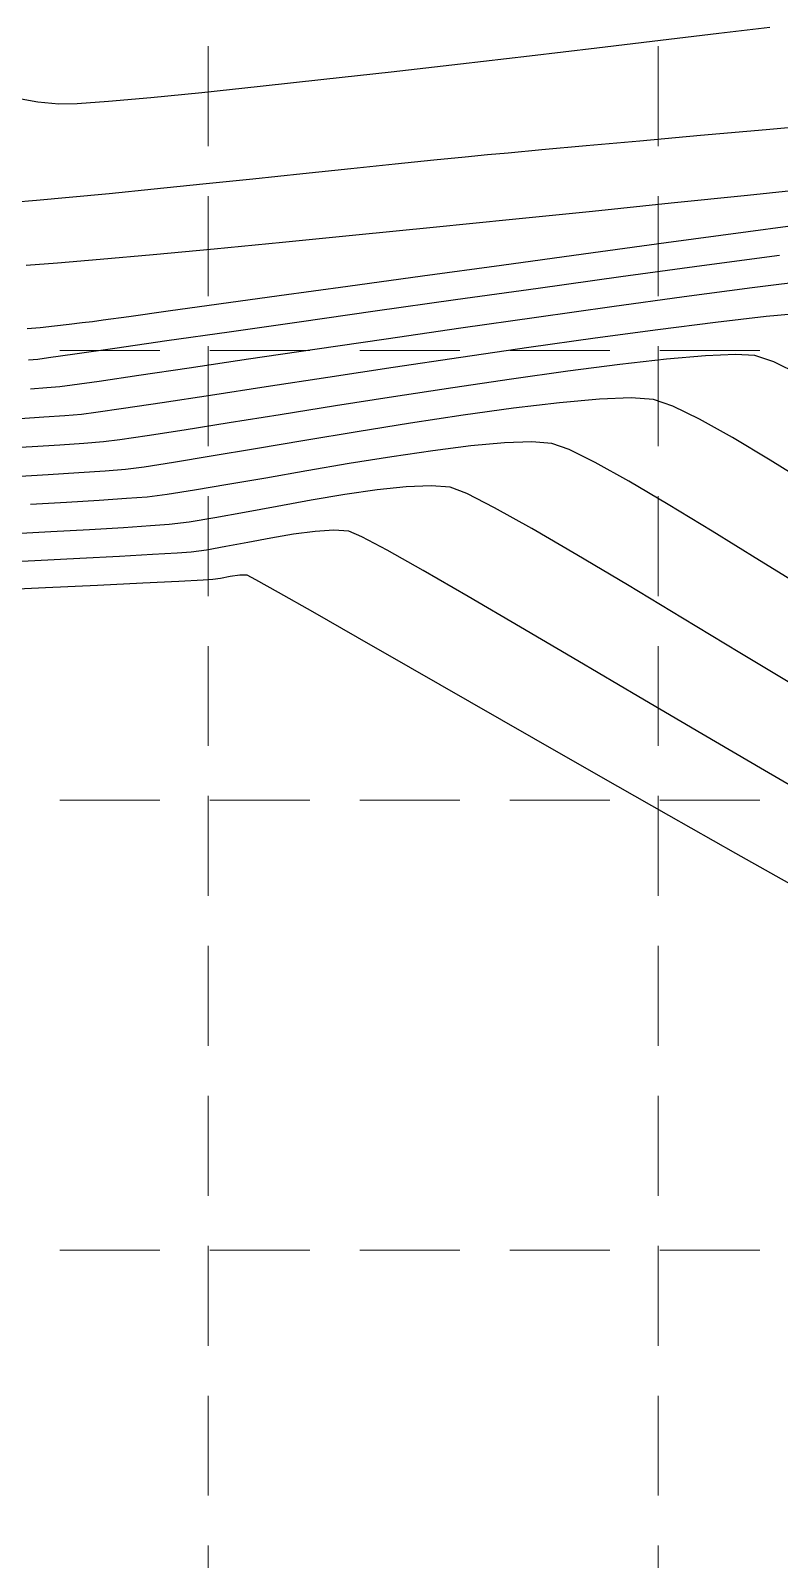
# Model space of a CAD drawing. Header units: inches. Extents: x 2547543 to 2548696, y 7125653 to 7126375.
# Drawn here: x 2547698.4 to 2547728.4, y 7125840 to 7125901.2 of the extents above; entities that cross this region are included whole.
import ezdxf

# ---------------------------------------------------------------- set-up
doc = ezdxf.new("R2010")
doc.units = ezdxf.units.IN
doc.header["$MEASUREMENT"] = 0
doc.linetypes.add('HIDDEN', pattern=[0.375, 0.25, -0.125])
for name, color, linetype in [('GRID', 254, 'HIDDEN'), ('V-TOPO-MAJR-E', 6, 'Continuous'), ('V-TOPO-MINR-E', 14, 'Continuous')]:
    doc.layers.add(name, color=color, linetype=linetype)

msp = doc.modelspace()

# ---------------------------------------------------------------- linework, layer by layer
at = {"layer": 'GRID', "color": 252, "linetype": 'HIDDEN', "lineweight": 0, "ltscale": 16}
for p, q in [((2547705.523132141, 7126356.547205457), (2547705.523132141, 7125726.296813901)), ((2547723.523132141, 7126356.547205457), (2547723.523132141, 7125726.296813901)), ((2547561.583313602, 7125888.376313471), (2548677.583313586, 7125888.376313471)), ((2547561.583313602, 7125870.376313471), (2548677.583313586, 7125870.376313471)), ((2547561.583313602, 7125852.376313472), (2548677.583313586, 7125852.376313472))]:
    msp.add_line(p, q, dxfattribs=at)
at = {"layer": 'V-TOPO-MAJR-E', "color": 35}
for points, elevation in [([(2547730.29152049, 7125893.549870287), (2547727.117945423, 7125893.123431863)], 565), ([(2547727.117945423, 7125893.123431863), (2547723.840040984, 7125892.679710622)], 565), ([(2547705.942896899, 7125890.223399384), (2547703.915286538, 7125889.943176108)], 565), ([(2547701.315470276, 7125889.584879041), (2547700.88473578, 7125889.527125083)], 565), ([(2547698.796847967, 7125889.28612703), (2547698.274774565, 7125889.243526474)], 565), ([(2547699.375088034, 7125889.346499089), (2547698.796847967, 7125889.28612703)], 565), ([(2547700.88473578, 7125889.527125083), (2547700.475239185, 7125889.477710037)], 565), ([(2547722.447436559, 7125886.477934771), (2547721.172021972, 7125886.42860936)], 570), ([(2547723.330258758, 7125886.414136006), (2547722.447436559, 7125886.477934771)], 570), ([(2547721.172021972, 7125886.42860936), (2547719.57734748, 7125886.284316069)], 570), ([(2547713.611089407, 7125885.463191867), (2547711.472700131, 7125885.120590008)], 570), ([(2547715.723548714, 7125885.783451026), (2547713.611089407, 7125885.463191867)], 570), ([(2547711.472700131, 7125885.120590008), (2547709.381713368, 7125884.773801745)], 570), ([(2547705.635277318, 7125884.140291194), (2547704.126492998, 7125883.889881496)], 570), ([(2547701.389625214, 7125883.547410537), (2547700.342391357, 7125883.474446164)], 570)]:
    msp.add_lwpolyline(points, dxfattribs=dict(at, elevation=elevation))
at = {"layer": 'V-TOPO-MAJR-E', "color": 35, "extrusion": (0.1349005866765126, -0.990859138179758, 0), "elevation": -6717066.438668247}
msp.add_lwpolyline([(3485722.551549862, 565), (3485719.209502562, 565)], dxfattribs=at)
at = {"layer": 'V-TOPO-MAJR-E', "color": 35, "extrusion": (0.1355005710622439, -0.9907772682302545, 0), "elevation": -6714954.449694971}
msp.add_lwpolyline([(3489786.051823264, 565.0000000000005), (3489782.746987577, 565.0000000000005)], dxfattribs=at)
at = {"layer": 'V-TOPO-MAJR-E', "color": 35, "extrusion": (0.1359786434540023, -0.9907117686413185, 0), "elevation": -6713269.713431275}
msp.add_lwpolyline([(3493022.564681885, 565), (3493019.368516825, 565)], dxfattribs=at)
at = {"layer": 'V-TOPO-MAJR-E', "color": 35, "extrusion": (0.1366410379810834, -0.9906206270512705, 0), "elevation": -6710932.65736411}
msp.add_lwpolyline([(3497504.301197666, 565.0000000000009), (3497501.536753155, 565.0000000000009)], dxfattribs=at)
at = {"layer": 'V-TOPO-MAJR-E', "color": 35, "extrusion": (0.1363556335032352, -0.9906599523610166, 0), "elevation": -6711940.013388511}
msp.add_lwpolyline([(3495573.745579054, 565.0000000000009), (3495570.729544248, 565.0000000000009)], dxfattribs=at)
at = {"layer": 'V-TOPO-MAJR-E', "color": 35, "extrusion": (0.136831620298415, -0.9905943204392554, 0), "elevation": -6710259.651162568}
msp.add_lwpolyline([(3498792.583913257, 565.0000000000005), (3498790.142519378, 565.0000000000005)], dxfattribs=at)
at = {"layer": 'V-TOPO-MAJR-E', "color": 35, "extrusion": (0.1361506381258837, -0.9906881465617294, 0), "elevation": -6712663.185591917}
msp.add_lwpolyline([(3494172.951890875, 565), (3494171.908411998, 565)], dxfattribs=at)
at = {"layer": 'V-TOPO-MAJR-E', "color": 35, "extrusion": (0.1367735170552566, -0.9906023445522101, 0), "elevation": -6710464.859822082}
msp.add_lwpolyline([(3498394.50138457, 565), (3498392.920473604, 565)], dxfattribs=at)
at = {"layer": 'V-TOPO-MAJR-E', "color": 35, "extrusion": (0.1158383902000301, -0.9932680742658879, 0), "elevation": -6782796.99430514}
msp.add_lwpolyline([(3356000.584862361, 565.0000000000005), (3356000.002744097, 565.0000000000005)], dxfattribs=at)
at = {"layer": 'V-TOPO-MAJR-E', "color": 35, "extrusion": (0.1212917219329701, -0.9926169040423074, 0), "elevation": -6764263.374300988}
msp.add_lwpolyline([(3393201.963214519, 565.0000000000009), (3393201.437380572, 565.0000000000009)], dxfattribs=at)
at = {"layer": 'V-TOPO-MAJR-E', "color": 35, "extrusion": (0.1376405283462756, -0.9904822486832151, 0), "elevation": -6707394.436386972}
msp.add_lwpolyline([(3504279.915577611, 570.0000000000009), (3504277.883035528, 570.0000000000009)], dxfattribs=at)
at = {"layer": 'V-TOPO-MAJR-E', "color": 35, "extrusion": (0.1192689329379635, -0.9928619851902073, 0), "elevation": -6771157.807070333}
msp.add_lwpolyline([(3379430.770640822, 570.0000000000005), (3379428.916806209, 570.0000000000005)], dxfattribs=at)
at = {"layer": 'V-TOPO-MAJR-E', "color": 35, "extrusion": (-0.3195583013446221, -0.947566616149883, 0), "elevation": -7566398.216224831}
msp.add_lwpolyline([(137002.2388658389, 570), (137001.4168633795, 570)], dxfattribs=at)
at = {"layer": 'V-TOPO-MAJR-E', "color": 35, "extrusion": (-0.4379192115641225, -0.8990143292200949, 0), "elevation": -7521971.091718667}
msp.add_lwpolyline([(-830120.7704723733, 570), (-830121.9641072135, 570)], dxfattribs=at)
at = {"layer": 'V-TOPO-MAJR-E', "color": 35, "extrusion": (-0.4885188675468107, -0.8725533313504577, 0), "elevation": -7462327.065037803}
msp.add_lwpolyline([(-1258101.973985073, 570.0000000000005), (-1258103.482478823, 570.0000000000005)], dxfattribs=at)
at = {"layer": 'V-TOPO-MAJR-E', "color": 35, "extrusion": (0.1665620733037685, -0.9860309709825297, 0), "elevation": -6601991.325827722}
msp.add_lwpolyline([(3699022.497480307, 570.0000000000009), (3699020.499316128, 570.0000000000009)], dxfattribs=at)
at = {"layer": 'V-TOPO-MAJR-E', "color": 35, "extrusion": (-0.5146249004959388, -0.857415425444134, 0), "elevation": -7420967.121961338}
msp.add_lwpolyline([(-1482696.044599616, 570), (-1482697.803771785, 570)], dxfattribs=at)
at = {"layer": 'V-TOPO-MAJR-E', "color": 35, "extrusion": (0.1669161266317533, -0.9859710982935822, 0), "elevation": -6600662.655677351}
msp.add_lwpolyline([(3701390.904323919, 570.0000000000009), (3701389.102867174, 570.0000000000009)], dxfattribs=at)
at = {"layer": 'V-TOPO-MAJR-E', "color": 35, "extrusion": (0.06266118176873312, -0.9980348572566722, 0), "elevation": -6952238.181999712}
msp.add_lwpolyline([(2989210.027206416, 570.0000000000009), (2989208.803251812, 570.0000000000009)], dxfattribs=at)
at = {"layer": 'V-TOPO-MAJR-E', "color": 35, "extrusion": (0.07966970962686852, -0.9968213166701295, 0), "elevation": -6900257.990240379}
msp.add_lwpolyline([(3107320.944172918, 570.0000000000009), (3107320.126745601, 570.0000000000009)], dxfattribs=at)
at = {"layer": 'V-TOPO-MAJR-E', "color": 35, "extrusion": (0.1254953079988596, -0.9920942131018967, 0), "elevation": -6749823.222396001}
msp.add_lwpolyline([(3421826.332460318, 570.0000000000009), (3421825.572465018, 570.0000000000009)], dxfattribs=at)
at = {"layer": 'V-TOPO-MAJR-E', "color": 35, "extrusion": (0.1539332758136741, -0.988081244937516, 0), "elevation": -6648775.783199219}
msp.add_lwpolyline([(3614249.315274994, 570.0000000000009), (3614248.133133467, 570.0000000000009)], dxfattribs=at)
at = {"layer": 'V-TOPO-MAJR-E', "color": 35, "extrusion": (0.5288892268420089, 0.8486908658224513, 0), "elevation": 7395138.545994476}
msp.add_lwpolyline([(1606567.840724687, 570), (1606569.784182795, 570)], dxfattribs=at)
at = {"layer": 'V-TOPO-MAJR-E', "color": 35, "extrusion": (0.05695315068785011, -0.9983768520086627, 0), "elevation": -6969217.542491542}
msp.add_lwpolyline([(2949405.339067676, 570), (2949403.999117258, 570)], dxfattribs=at)
at = {"layer": 'V-TOPO-MINR-E', "color": 35, "extrusion": (0.1196754373039229, -0.9928130688634769, 0), "elevation": -6769787.49152344}
msp.add_lwpolyline([(3382210.945227196, 563), (3382212.998723636, 563)], dxfattribs=at)
at = {"layer": 'V-TOPO-MINR-E', "color": 35, "extrusion": (0.1181502545504155, -0.992995728767084, 0), "elevation": -6774974.853567791}
msp.add_lwpolyline([(3371803.099715082, 563.0000000000009), (3371805.665180733, 563.0000000000009)], dxfattribs=at)
at = {"layer": 'V-TOPO-MINR-E', "color": 35, "extrusion": (0.1190123982001572, -0.9928927681651466, 0), "elevation": -6772044.662792651}
msp.add_lwpolyline([(3377686.900137781, 563.0000000000009), (3377689.246147954, 563.0000000000009)], dxfattribs=at)
at = {"layer": 'V-TOPO-MINR-E', "color": 35, "extrusion": (0.1157138561216586, -0.9932825899518506, 0), "elevation": -6783226.257746192}
msp.add_lwpolyline([(3355166.912179147, 563), (3355169.697389178, 563)], dxfattribs=at)
at = {"layer": 'V-TOPO-MINR-E', "color": 35, "extrusion": (0.1170675845319954, -0.9931239502961573, 0), "elevation": -6778646.88864496}
msp.add_lwpolyline([(3364412.06173085, 563.0000000000009), (3364414.773595569, 563.0000000000009)], dxfattribs=at)
at = {"layer": 'V-TOPO-MINR-E', "color": 35, "extrusion": (0.1117991591794875, -0.9937308227114421, 0), "elevation": -6796393.84783836}
msp.add_lwpolyline([(3328407.645182135, 563), (3328410.357939589, 563)], dxfattribs=at)
at = {"layer": 'V-TOPO-MINR-E', "color": 35, "extrusion": (0.1140038087644536, -0.9934803126319103, 0), "elevation": -6788991.92411271}
msp.add_lwpolyline([(3343482.241631789, 563.0000000000009), (3343485.027137347, 563.0000000000009)], dxfattribs=at)
at = {"layer": 'V-TOPO-MINR-E', "color": 35, "extrusion": (0.1048047465466507, -0.9944928180239877, 0), "elevation": -6819643.475210242}
msp.add_lwpolyline([(3280502.593674446, 563), (3280504.94185292, 563)], dxfattribs=at)
at = {"layer": 'V-TOPO-MINR-E', "color": 35}
for points, elevation in [([(2547707.598206998, 7125898.946556667), (2547710.149924927, 7125899.226021338)], 563), ([(2547697.600029918, 7125898.520131158), (2547698.701536811, 7125898.329987673)], 563), ([(2547698.701536811, 7125898.329987673), (2547699.535457558, 7125898.240601453)], 563), ([(2547699.535457558, 7125898.240601453), (2547700.28043364, 7125898.257793108)], 563), ([(2547701.531635158, 7125898.346529547), (2547703.21662358, 7125898.497265681)], 563), ([(2547703.21662358, 7125898.497265681), (2547705.262960371, 7125898.700456417)], 563), ([(2547727.846584427, 7125897.20967836), (2547725.212419854, 7125896.972429883)], 563), ([(2547717.524491676, 7125896.277380865), (2547716.692461888, 7125896.200215203)], 563), ([(2547711.23004498, 7125895.639634772), (2547709.306712855, 7125895.439545126)], 563), ([(2547701.553024489, 7125894.649481009), (2547699.961271053, 7125894.496217369)], 563), ([(2547698.652888528, 7125894.377326192), (2547697.700228637, 7125894.301143236)], 563), ([(2547720.891183582, 7125893.939165678), (2547717.694145738, 7125893.613220567)], 564), ([(2547714.519670369, 7125893.292593515), (2547711.430959496, 7125892.984231852)], 564), ([(2547728.373478061, 7125892.18154567), (2547725.273824542, 7125891.764742482)], 566), ([(2547699.485943328, 7125891.869560905), (2547698.239061885, 7125891.7806855)], 564), ([(2547729.750153456, 7125891.192686216), (2547727.285125814, 7125890.881437357)], 567), ([(2547715.416333689, 7125890.399092877), (2547712.203168155, 7125889.945373833)], 566), ([(2547724.563788398, 7125890.520399636), (2547721.662588612, 7125890.122352364)], 567), ([(2547712.203168155, 7125889.945373833), (2547709.155755753, 7125889.512358954)], 566), ([(2547718.657973861, 7125889.700074855), (2547715.62639155, 7125889.266346421)], 567), ([(2547721.662588612, 7125890.122352364), (2547718.657973861, 7125889.700074855)], 567), ([(2547729.498983767, 7125889.887560668), (2547727.836723583, 7125889.729297609)], 568), ([(2547723.51225199, 7125889.203510299), (2547720.997235728, 7125888.862909677)], 568), ([(2547701.784561887, 7125888.457271823), (2547700.17668656, 7125888.226806118)], 566), ([(2547703.868800164, 7125888.756334698), (2547701.784561887, 7125888.457271823)], 566), ([(2547709.788113867, 7125888.415654025), (2547707.134313305, 7125888.024248688)], 567), ([(2547712.644289084, 7125888.833946374), (2547709.788113867, 7125888.415654025)], 567), ([(2547720.997235728, 7125888.862909677), (2547718.345162587, 7125888.488453494)], 568), ([(2547698.700634575, 7125888.019559228), (2547698.334533733, 7125887.991472089)], 566), ([(2547715.62963014, 7125888.093603566), (2547712.924235962, 7125887.691821707)], 568), ([(2547721.991915348, 7125887.811057545), (2547719.901458188, 7125887.540161178)], 569), ([(2547725.419970508, 7125888.163807696), (2547723.853984533, 7125888.023623459)], 569), ([(2547726.622178042, 7125888.217559039), (2547725.419970508, 7125888.163807696)], 569), ([(2547727.392911901, 7125888.170826266), (2547726.622178042, 7125888.217559039)], 569), ([(2547728.154977608, 7125887.913846477), (2547727.392911901, 7125888.170826266)], 569), ([(2547729.179092334, 7125887.409430919), (2547728.154977608, 7125887.913846477)], 569), ([(2547701.151633593, 7125887.139147869), (2547700.071805696, 7125886.9830837)], 567), ([(2547704.759334802, 7125887.672509675), (2547702.739625763, 7125887.373216298)], 567), ([(2547710.302577625, 7125887.29656973), (2547707.838252702, 7125886.921309449)], 568), ([(2547712.924235962, 7125887.691821707), (2547710.302577625, 7125887.29656973)], 568), ([(2547719.901458188, 7125887.540161178), (2547717.650308287, 7125887.224985574)], 569), ([(2547705.604858767, 7125886.579502678), (2547703.675993395, 7125886.284611233)], 568), ([(2547701.026238628, 7125885.88942157), (2547700.452544381, 7125885.816046981)], 568), ([(2547702.125254157, 7125886.050096925), (2547701.026238628, 7125885.88942157)], 568), ([(2547710.609654464, 7125886.154295553), (2547708.392685928, 7125885.802515208)], 569), ([(2547698.943318453, 7125885.703587912), (2547697.997991674, 7125885.645395794)], 568), ([(2547699.779658774, 7125885.761954066), (2547698.943318453, 7125885.703587912)], 568), ([(2547700.452544381, 7125885.816046981), (2547699.779658774, 7125885.761954066)], 568), ([(2547717.369011916, 7125884.680120003), (2547716.02810989, 7125884.555083753)], 571), ([(2547718.468970811, 7125884.720115153), (2547717.369011916, 7125884.680120003)], 571), ([(2547712.865000285, 7125884.120381785), (2547711.163554624, 7125883.845962984)], 571), ([(2547721.007401499, 7125883.893081849), (2547719.962828581, 7125884.411133022)], 571), ([(2547709.462689669, 7125883.556996915), (2547707.822786382, 7125883.271107038)], 571), ([(2547722.346510251, 7125883.146919906), (2547721.007401499, 7125883.893081849)], 571), ([(2547714.441609199, 7125882.96143424), (2547713.445736723, 7125882.918006566)], 572), ([(2547715.204952473, 7125882.900755486), (2547714.441609199, 7125882.96143424)], 572), ([(2547723.925340721, 7125882.216274878), (2547722.346510251, 7125883.146919906)], 571), ([(2547702.250611378, 7125882.444999811), (2547701.155202966, 7125882.369573526)], 571), ([(2547703.080409091, 7125882.510778611), (2547702.250611378, 7125882.444999811)], 571), ([(2547703.872656116, 7125882.608129139), (2547703.080409091, 7125882.510778611)], 571), ([(2547704.967388646, 7125882.779049692), (2547703.872656116, 7125882.608129139)], 571), ([(2547709.633665609, 7125882.378607365), (2547708.278397853, 7125882.134276371)], 572), ([(2547716.980104997, 7125882.079324899), (2547715.869642488, 7125882.647111985)], 572), ([(2547700.775284519, 7125881.201478204), (2547699.224110726, 7125881.11593019)], 572), ([(2547703.208177277, 7125881.351869824), (2547702.125562077, 7125881.281406572)], 572), ([(2547703.956363994, 7125881.409022488), (2547703.208177277, 7125881.351869824)], 572), ([(2547704.757872577, 7125881.509420966), (2547703.956363994, 7125881.409022488)], 572), ([(2547708.937673683, 7125881.022489946), (2547708.020663457, 7125880.866438273)], 573), ([(2547711.14229933, 7125881.144065225), (2547710.550630547, 7125881.185403462)], 573), ([(2547711.661852648, 7125880.921876105), (2547711.14229933, 7125881.144065225)], 573), ([(2547720.261139241, 7125880.200852095), (2547718.467037936, 7125881.24727726)], 572), ([(2547706.226274053, 7125880.525645285), (2547705.45317273, 7125880.389104047)], 573), ([(2547708.020663457, 7125880.866438273), (2547707.099483938, 7125880.69279004)], 573), ([(2547714.123442111, 7125879.566788938), (2547712.67921677, 7125880.380621114)], 573), ([(2547700.375507127, 7125880.051748323), (2547698.584160291, 7125879.960857543)], 573), ([(2547701.970385748, 7125880.135939886), (2547700.375507127, 7125880.051748323)], 573), ([(2547704.273180976, 7125880.267804198), (2547703.294406812, 7125880.209326942)], 573), ([(2547729.552021276, 7125878.753718091), (2547727.582910351, 7125879.976046289)], 571), ([(2547704.349541488, 7125879.134304285), (2547702.908334898, 7125879.06254808)], 574), ([(2547705.7082738, 7125879.205510241), (2547705.316501996, 7125879.183721032)], 574), ([(2547706.787566078, 7125879.38580577), (2547706.401209022, 7125879.327037228)], 574), ([(2547699.006953959, 7125878.873169609), (2547696.748664852, 7125878.766123503)], 574), ([(2547701.093824848, 7125878.973740495), (2547699.006953959, 7125878.873169609)], 574), ([(2547702.908334898, 7125879.06254808), (2547701.093824848, 7125878.973740495)], 574), ([(2547711.493528591, 7125876.88997315), (2547709.709443732, 7125877.910550663)], 574), ([(2547720.307789541, 7125875.954716122), (2547718.008678085, 7125877.30734776)], 573), ([(2547715.986542048, 7125874.315567482), (2547713.610138295, 7125875.677245229)], 574), ([(2547722.749963859, 7125874.51546203), (2547720.307789541, 7125875.954716122)], 573), ([(2547723.947209644, 7125869.768841085), (2547721.227808519, 7125871.31816483)], 574), ([(2547730.225368085, 7125870.142851848), (2547727.779702719, 7125871.563041209)], 573), ([(2547726.635481633, 7125868.243369834), (2547723.947209644, 7125869.768841085)], 574)]:
    msp.add_lwpolyline(points, dxfattribs=dict(at, elevation=elevation))
at = {"layer": 'V-TOPO-MINR-E', "color": 35, "extrusion": (0.07074329237009205, -0.9974945546641545, 0), "elevation": -6927812.00342933}
msp.add_lwpolyline([(3045426.660499483, 563.0000000000009), (3045427.914843691, 563.0000000000009)], dxfattribs=at)
at = {"layer": 'V-TOPO-MINR-E', "color": 35, "extrusion": (0.08973546965086193, -0.9959656346915488, 0), "elevation": -6868527.182414882}
msp.add_lwpolyline([(3176892.469712053, 563.0000000000009), (3176890.035044206, 563.0000000000009)], dxfattribs=at)
at = {"layer": 'V-TOPO-MINR-E', "color": 35, "extrusion": (0.08973947745574766, -0.9959652735843602, 0), "elevation": -6868514.398319393}
msp.add_lwpolyline([(3176925.532884629, 563), (3176922.753741857, 563)], dxfattribs=at)
at = {"layer": 'V-TOPO-MINR-E', "color": 35, "extrusion": (0.09074462177032395, -0.9958741956792339, 0), "elevation": -6865304.560592693}
msp.add_lwpolyline([(3183844.252117409, 563.0000000000009), (3183842.902986522, 563.0000000000009)], dxfattribs=at)
at = {"layer": 'V-TOPO-MINR-E', "color": 35, "extrusion": (0.0901406112029175, -0.9959290487840811, 0), "elevation": -6867234.28725413}
msp.add_lwpolyline([(3179681.672499466, 563), (3179679.885679872, 563)], dxfattribs=at)
at = {"layer": 'V-TOPO-MINR-E', "color": 35, "extrusion": (0.08986116558877688, -0.9959543016218296, 0), "elevation": -6868126.185724821}
msp.add_lwpolyline([(3177756.857800202, 563), (3177754.709134854, 563)], dxfattribs=at)
at = {"layer": 'V-TOPO-MINR-E', "color": 35, "extrusion": (0.1034964599373612, -0.9946298219842568, 0), "elevation": -6823949.218276011}
msp.add_lwpolyline([(3271536.321955432, 563), (3271534.539792207, 563)], dxfattribs=at)
at = {"layer": 'V-TOPO-MINR-E', "color": 35, "extrusion": (0.1030112572850904, -0.9946801902483758, 0), "elevation": -6825544.294385068}
msp.add_lwpolyline([(3268208.700071868, 563.0000000000009), (3268207.142283198, 563.0000000000009)], dxfattribs=at)
at = {"layer": 'V-TOPO-MINR-E', "color": 35, "extrusion": (0.1016636676094793, -0.994818827067617, 0), "elevation": -6829965.479765475}
msp.add_lwpolyline([(3258960.383845432, 563), (3258959.123255451, 563)], dxfattribs=at)
at = {"layer": 'V-TOPO-MINR-E', "color": 35, "extrusion": (0.09825900054993886, -0.9951608758441658, 0), "elevation": -6841077.007895073}
msp.add_lwpolyline([(3235571.413728927, 563), (3235570.523155291, 563)], dxfattribs=at)
at = {"layer": 'V-TOPO-MINR-E', "color": 35, "extrusion": (0.1022459844763516, -0.9947591460541902, 0), "elevation": -6828056.614447732}
msp.add_lwpolyline([(3262949.316397309, 563.0000000000009), (3262947.298063696, 563.0000000000009)], dxfattribs=at)
at = {"layer": 'V-TOPO-MINR-E', "color": 35, "extrusion": (0.1030572091654719, -0.9946754302982577, 0), "elevation": -6825393.301675217}
msp.add_lwpolyline([(3268518.747733969, 563.0000000000005), (3268516.735298782, 563.0000000000005)], dxfattribs=at)
at = {"layer": 'V-TOPO-MINR-E', "color": 35, "extrusion": (0.09049596945775666, -0.9958968217199516, 0), "elevation": -6866099.102811861}
msp.add_lwpolyline([(3182111.02481477, 563.0000000000005), (3182109.711041599, 563.0000000000005)], dxfattribs=at)
at = {"layer": 'V-TOPO-MINR-E', "color": 35, "extrusion": (0.09896980986020498, -0.995090436461046, 0), "elevation": -6838764.07864411}
msp.add_lwpolyline([(3240443.70058173, 563), (3240441.888914613, 563)], dxfattribs=at)
at = {"layer": 'V-TOPO-MINR-E', "color": 35, "extrusion": (0.100953338246659, -0.9948911616337014, 0), "elevation": -6832290.625255938}
msp.add_lwpolyline([(3254072.373516673, 563), (3254070.422107151, 563)], dxfattribs=at)
at = {"layer": 'V-TOPO-MINR-E', "color": 35, "extrusion": (0.1028854505677954, -0.9946932110261242, 0), "elevation": -6825954.9098172}
msp.add_lwpolyline([(3267357.724536883, 564.0000000000005), (3267354.655694456, 564.0000000000005)], dxfattribs=at)
at = {"layer": 'V-TOPO-MINR-E', "color": 35, "extrusion": (0.1034836708858246, -0.9946311526691662, 0), "elevation": -6823988.586391662}
msp.add_lwpolyline([(3271465.372789136, 564.0000000000005), (3271462.471700496, 564.0000000000005)], dxfattribs=at)
at = {"layer": 'V-TOPO-MINR-E', "color": 35, "extrusion": (0.1022105875649953, -0.9947627836774046, 0), "elevation": -6828170.041874912}
msp.add_lwpolyline([(3262722.90521089, 564.0000000000009), (3262719.732194822, 564.0000000000009)], dxfattribs=at)
at = {"layer": 'V-TOPO-MINR-E', "color": 35, "extrusion": (0.10049032098659, -0.9949380359540048, 0), "elevation": -6833801.62708694}
msp.add_lwpolyline([(3250904.575287455, 564.0000000000009), (3250901.384661251, 564.0000000000009)], dxfattribs=at)
at = {"layer": 'V-TOPO-MINR-E', "color": 35, "extrusion": (0.09597346895583832, -0.9953838924036208, 0), "elevation": -6848486.385891993}
msp.add_lwpolyline([(3219844.636049658, 564.0000000000009), (3219841.895824668, 564.0000000000009)], dxfattribs=at)
at = {"layer": 'V-TOPO-MINR-E', "color": 35, "extrusion": (0.09788617869161886, -0.9951976165672587, 0), "elevation": -6842285.977435308}
msp.add_lwpolyline([(3233002.777783923, 564), (3232999.823853662, 564)], dxfattribs=at)
at = {"layer": 'V-TOPO-MINR-E', "color": 35, "extrusion": (0.083143722065183, -0.9965375665177644, 0), "elevation": -6889393.724996066}
msp.add_lwpolyline([(3131353.136815699, 564), (3131351.419009842, 564)], dxfattribs=at)
at = {"layer": 'V-TOPO-MINR-E', "color": 35, "extrusion": (0.0894506627242676, -0.9959912544486469, 0), "elevation": -6869432.563914857}
msp.add_lwpolyline([(3174905.997107788, 564), (3174903.874967997, 564)], dxfattribs=at)
at = {"layer": 'V-TOPO-MINR-E', "color": 35, "extrusion": (0.09333558822485548, -0.9956347060898995, 0), "elevation": -6856994.20118303}
msp.add_lwpolyline([(3201683.640961124, 564.0000000000009), (3201681.178004337, 564.0000000000009)], dxfattribs=at)
at = {"layer": 'V-TOPO-MINR-E', "color": 35, "extrusion": (0.1355805117780262, -0.9907663321015752, 0), "elevation": -6714671.75021179}
msp.add_lwpolyline([(3490332.477088232, 566.0000000000009), (3490329.20234009, 566.0000000000009)], dxfattribs=at)
at = {"layer": 'V-TOPO-MINR-E', "color": 35, "extrusion": (0.1387280738599166, -0.9903305112552666, 0), "elevation": -6703547.029631458}
msp.add_lwpolyline([(3511644.693893143, 566.0000000000009), (3511641.360393695, 566.0000000000009)], dxfattribs=at)
at = {"layer": 'V-TOPO-MINR-E', "color": 35, "extrusion": (0.1373474925681279, -0.9905229256737312, 0), "elevation": -6708435.486575883}
msp.add_lwpolyline([(3502300.383497913, 566), (3502297.040097826, 566)], dxfattribs=at)
at = {"layer": 'V-TOPO-MINR-E', "color": 35, "extrusion": (0.1315168496629941, -0.9913139352670886, 0), "elevation": -6728925.86562133}
msp.add_lwpolyline([(3462772.280774305, 567), (3462769.535592058, 567)], dxfattribs=at)
at = {"layer": 'V-TOPO-MINR-E', "color": 35, "extrusion": (0.1143399374244707, -0.9934416835978689, 0), "elevation": -6787848.848380623}
msp.add_lwpolyline([(3345792.8172054, 568), (3345790.783759638, 568)], dxfattribs=at)
at = {"layer": 'V-TOPO-MINR-E', "color": 35, "extrusion": (0.1418041672853043, -0.989894730837841, 0), "elevation": -6692604.70682758}
msp.add_lwpolyline([(3532441.865015998, 566.0000000000009), (3532439.356720219, 566.0000000000009)], dxfattribs=at)
at = {"layer": 'V-TOPO-MINR-E', "color": 35, "extrusion": (0.1413400686326023, -0.9899611027706753, 0), "elevation": -6694260.052946436}
msp.add_lwpolyline([(3529306.678116068, 566.0000000000009), (3529303.845674665, 566.0000000000009)], dxfattribs=at)
at = {"layer": 'V-TOPO-MINR-E', "color": 35, "extrusion": (0.1434977468481523, -0.9896506437372249, 0), "elevation": -6686549.447642902}
msp.add_lwpolyline([(3543897.463727929, 567), (3543894.450439872, 567)], dxfattribs=at)
at = {"layer": 'V-TOPO-MINR-E', "color": 35, "extrusion": (0.12625463390942, -0.9919978666390359, 0), "elevation": -6747204.988446561}
msp.add_lwpolyline([(3427015.144558736, 568), (3427012.821608367, 568)], dxfattribs=at)
at = {"layer": 'V-TOPO-MINR-E', "color": 35, "extrusion": (-0.1438910937477971, 0.9895935292533309, 0), "elevation": 6685139.15910761}
msp.add_lwpolyline([(-3546557.477261312, 568.0000000000009), (-3546554.733172585, 568.0000000000009)], dxfattribs=at)
at = {"layer": 'V-TOPO-MINR-E', "color": 35, "extrusion": (0.1346061803062858, -0.9908991756093813, 0), "elevation": -6718100.573402303}
msp.add_lwpolyline([(3483701.535832731, 566.0000000000005), (3483701.109763083, 566.0000000000005)], dxfattribs=at)
at = {"layer": 'V-TOPO-MINR-E', "color": 35, "extrusion": (0.1408172599517263, -0.9900356050666501, 0), "elevation": -6696122.904203784}
msp.add_lwpolyline([(3525761.940775393, 566), (3525760.876308704, 566)], dxfattribs=at)
at = {"layer": 'V-TOPO-MINR-E', "color": 35, "extrusion": (0.146503969297242, -0.9892100823283965, 0), "elevation": -6675751.071346181}
msp.add_lwpolyline([(3564188.464402822, 567.0000000000009), (3564186.06351898, 567.0000000000009)], dxfattribs=at)
at = {"layer": 'V-TOPO-MINR-E', "color": 35, "extrusion": (0.113419134338806, -0.9935472308681838, 0), "elevation": -6790945.679294594}
msp.add_lwpolyline([(3339496.031177787, 569.0000000000009), (3339494.157015063, 569.0000000000009)], dxfattribs=at)
at = {"layer": 'V-TOPO-MINR-E', "color": 35, "extrusion": (0.1458233810053696, -0.9893106395628033, 0), "elevation": -6678201.56736025}
msp.add_lwpolyline([(3559590.416180943, 567), (3559588.811030744, 567)], dxfattribs=at)
at = {"layer": 'V-TOPO-MINR-E', "color": 35, "extrusion": (0.1457732669883891, -0.9893180250210404, 0), "elevation": -6678379.550695972}
msp.add_lwpolyline([(3559266.855091213, 569), (3559264.485633313, 569)], dxfattribs=at)
at = {"layer": 'V-TOPO-MINR-E', "color": 35, "extrusion": (0.06775447176738662, -0.9977020254342088, 0), "elevation": -6936893.765927949}
msp.add_lwpolyline([(3024655.214535465, 567.0000000000009), (3024654.563625573, 567.0000000000009)], dxfattribs=at)
at = {"layer": 'V-TOPO-MINR-E', "color": 35, "extrusion": (0.07921808438796388, -0.9968573093005344, 0), "elevation": -6901668.579207639}
msp.add_lwpolyline([(3104192.056018712, 567.0000000000005), (3104191.538768926, 567.0000000000005)], dxfattribs=at)
at = {"layer": 'V-TOPO-MINR-E', "color": 35, "extrusion": (0.1306917763407029, -0.9914230477434502, 0), "elevation": -6731805.142676603}
msp.add_lwpolyline([(3457143.397748112, 567.0000000000005), (3457142.898247702, 567.0000000000005)], dxfattribs=at)
at = {"layer": 'V-TOPO-MINR-E', "color": 35, "extrusion": (0.151282216058335, -0.9884906125525317, 0), "elevation": -6658449.440185193}
msp.add_lwpolyline([(3596405.246476099, 568), (3596402.987077875, 568)], dxfattribs=at)
at = {"layer": 'V-TOPO-MINR-E', "color": 35, "extrusion": (0.1544197241328983, -0.988005338446468, 0), "elevation": -6646996.792092479}
msp.add_lwpolyline([(3617531.412611922, 569.0000000000009), (3617529.057304076, 569.0000000000009)], dxfattribs=at)
at = {"layer": 'V-TOPO-MINR-E', "color": 35, "extrusion": (0.1508546367632108, -0.988555956214437, 0), "elevation": -6660003.251034082}
msp.add_lwpolyline([(3593532.21747909, 569.0000000000009), (3593529.820599408, 569.0000000000009)], dxfattribs=at)
at = {"layer": 'V-TOPO-MINR-E', "color": 35, "extrusion": (0.1495272696075947, -0.988757602066198, 0), "elevation": -6664823.060928091}
msp.add_lwpolyline([(3584575.697122592, 568.0000000000009), (3584574.128751098, 568.0000000000009)], dxfattribs=at)
at = {"layer": 'V-TOPO-MINR-E', "color": 35, "extrusion": (0.157336816133908, -0.9875449996272802, 0), "elevation": -6636284.564339381}
msp.add_lwpolyline([(3637138.802959062, 569.0000000000005), (3637136.986630233, 569.0000000000005)], dxfattribs=at)
at = {"layer": 'V-TOPO-MINR-E', "color": 35, "extrusion": (0.1577704038337068, -0.9874758223238426, 0), "elevation": -6634686.960659917}
msp.add_lwpolyline([(3640054.320844595, 569), (3640052.255796453, 569)], dxfattribs=at)
at = {"layer": 'V-TOPO-MINR-E', "color": 35, "extrusion": (0.07078853457688289, -0.9974913450113027, 0), "elevation": -6927660.276692164}
msp.add_lwpolyline([(3045740.175065634, 569.0000000000009), (3045739.204072141, 569.0000000000009)], dxfattribs=at)
at = {"layer": 'V-TOPO-MINR-E', "color": 35, "extrusion": (0.08065105872623612, -0.9967423973757398, 0), "elevation": -6897196.604083701}
msp.add_lwpolyline([(3114112.076534393, 569), (3114111.290221271, 569)], dxfattribs=at)
at = {"layer": 'V-TOPO-MINR-E', "color": 35, "extrusion": (0.1240293860750105, -0.9922785452633027, 0), "elevation": -6754872.686334286}
msp.add_lwpolyline([(3411849.130529084, 569.0000000000009), (3411848.474363452, 569.0000000000009)], dxfattribs=at)
at = {"layer": 'V-TOPO-MINR-E', "color": 35, "extrusion": (0.147122906524491, -0.9891182186047257, 0), "elevation": -6673517.154883528}
msp.add_lwpolyline([(3568360.438055787, 569), (3568359.326294404, 569)], dxfattribs=at)
at = {"layer": 'V-TOPO-MINR-E', "color": 35, "extrusion": (0.1546132564683159, -0.9879750710034454, 0), "elevation": -6646288.028968744}
msp.add_lwpolyline([(3618824.907948652, 569.0000000000009), (3618823.409396103, 569.0000000000009)], dxfattribs=at)
at = {"layer": 'V-TOPO-MINR-E', "color": 35, "extrusion": (-0.0782301820034601, -0.9969353231898777, 0), "elevation": -7303354.665982979}
msp.add_lwpolyline([(1982452.077759839, 571.0000000000009), (1982451.276669953, 571.0000000000009)], dxfattribs=at)
at = {"layer": 'V-TOPO-MINR-E', "color": 35, "extrusion": (-0.3339530609685647, -0.9425897055822996, 0), "elevation": -7567604.169180697}
msp.add_lwpolyline([(21743.6984626893, 571.0000000000009), (21742.96089579072, 571.0000000000009)], dxfattribs=at)
at = {"layer": 'V-TOPO-MINR-E', "color": 35, "extrusion": (0.05643506325069971, -0.99840627183321, 0), "elevation": -6970748.264837313}
msp.add_lwpolyline([(2945787.879961744, 569), (2945786.698269268, 569)], dxfattribs=at)
at = {"layer": 'V-TOPO-MINR-E', "color": 35, "extrusion": (0.06331746297611289, -0.9979934362921775, 0), "elevation": -6950272.167160341}
msp.add_lwpolyline([(2993780.387883652, 569), (2993779.285094044, 569)], dxfattribs=at)
at = {"layer": 'V-TOPO-MINR-E', "color": 35, "extrusion": (0.1459833420028074, -0.9892870482613686, 0), "elevation": -6677621.229208766}
msp.add_lwpolyline([(3560681.378074439, 571), (3560679.718651715, 571)], dxfattribs=at)
at = {"layer": 'V-TOPO-MINR-E', "color": 35, "extrusion": (0.1254925750788652, -0.9920945587997525, 0), "elevation": -6749831.848796581}
msp.add_lwpolyline([(3421820.811386914, 571.0000000000009), (3421819.277799028, 571.0000000000009)], dxfattribs=at)
at = {"layer": 'V-TOPO-MINR-E', "color": 35, "extrusion": (0.1674935418172438, -0.985873173105707, 0), "elevation": -6598492.552091132}
msp.add_lwpolyline([(3705259.612909053, 571.0000000000009), (3705257.887671972, 571.0000000000009)], dxfattribs=at)
at = {"layer": 'V-TOPO-MINR-E', "color": 35, "extrusion": (0.1673122296478902, -0.9859039597294718, 0), "elevation": -6599173.849854345}
msp.add_lwpolyline([(3704041.107493829, 571.0000000000009), (3704039.75154322, 571.0000000000009)], dxfattribs=at)
at = {"layer": 'V-TOPO-MINR-E', "color": 35, "extrusion": (0.1720291717556932, -0.9850918556485229, 0), "elevation": -6581369.508040158}
msp.add_lwpolyline([(3735586.023955189, 571), (3735584.482412995, 571)], dxfattribs=at)
at = {"layer": 'V-TOPO-MINR-E', "color": 35, "extrusion": (0.1069378385445091, -0.994265708293024, 0), "elevation": -6812574.057567094}
msp.add_lwpolyline([(3295130.630625946, 572.0000000000009), (3295129.452540935, 572.0000000000009)], dxfattribs=at)
at = {"layer": 'V-TOPO-MINR-E', "color": 35, "extrusion": (-0.3565209406111308, -0.9342873320910193, 0), "elevation": -7565935.945418792}
msp.add_lwpolyline([(-160227.7212586678, 572), (-160228.4326993483, 572)], dxfattribs=at)
at = {"layer": 'V-TOPO-MINR-E', "color": 35, "extrusion": (0.0572274632990899, -0.998361165833463, 0), "elevation": -6968405.749169152}
msp.add_lwpolyline([(2951320.76276509, 571.0000000000009), (2951319.310800928, 571.0000000000009)], dxfattribs=at)
at = {"layer": 'V-TOPO-MINR-E', "color": 35, "extrusion": (0.0622425016905164, -0.9980610557392299, 0), "elevation": -6953490.387390468}
msp.add_lwpolyline([(2986294.050104529, 571), (2986292.74557106, 571)], dxfattribs=at)
at = {"layer": 'V-TOPO-MINR-E', "color": 35, "extrusion": (0.1652955087454731, -0.9862440847926923, 0), "elevation": -6606734.384797494}
msp.add_lwpolyline([(3690541.278875364, 572), (3690539.90900437, 572)], dxfattribs=at)
at = {"layer": 'V-TOPO-MINR-E', "color": 35, "extrusion": (0.1434806889398108, -0.9896531169563189, 0), "elevation": -6686604.603840286}
msp.add_lwpolyline([(3543777.965779002, 572), (3543776.662580538, 572)], dxfattribs=at)
at = {"layer": 'V-TOPO-MINR-E', "color": 35, "extrusion": (-0.5192115988610639, -0.85464572520322, 0), "elevation": -7412912.587173716}
msp.add_lwpolyline([(-1522437.27331063, 571.0000000000009), (-1522439.337017287, 571.0000000000009)], dxfattribs=at)
at = {"layer": 'V-TOPO-MINR-E', "color": 35, "extrusion": (0.1623240018471332, -0.9867375124238118, 0), "elevation": -6617820.962610026}
msp.add_lwpolyline([(3670618.497812051, 572.0000000000009), (3670617.458471199, 572.0000000000009)], dxfattribs=at)
at = {"layer": 'V-TOPO-MINR-E', "color": 35, "extrusion": (0.1778030801831683, -0.9840660875557992, 0), "elevation": -6559348.567689683}
msp.add_lwpolyline([(3774115.785776782, 572.0000000000005), (3774114.573934923, 572.0000000000005)], dxfattribs=at)
at = {"layer": 'V-TOPO-MINR-E', "color": 35, "extrusion": (0.18171282503429, -0.9833516406749204, 0), "elevation": -6544296.619365856}
msp.add_lwpolyline([(3800157.289004342, 572.0000000000009), (3800155.964517619, 572.0000000000009)], dxfattribs=at)
at = {"layer": 'V-TOPO-MINR-E', "color": 35, "extrusion": (-0.48831972483873, -0.8726647960892127, 0), "elevation": -7462606.886401672}
msp.add_lwpolyline([(-1256404.153373516, 572), (-1256405.857272821, 572)], dxfattribs=at)
at = {"layer": 'V-TOPO-MINR-E', "color": 35, "extrusion": (0.05174449674509681, -0.9986603562055504, 0), "elevation": -6984505.559303768}
msp.add_lwpolyline([(2913011.34686422, 572), (2913009.659299581, 572)], dxfattribs=at)
at = {"layer": 'V-TOPO-MINR-E', "color": 35, "extrusion": (0.05909059434488796, -0.9982526241688363, 0), "elevation": -6962884.455866505}
msp.add_lwpolyline([(2964322.892592292, 572), (2964321.539951161, 572)], dxfattribs=at)
at = {"layer": 'V-TOPO-MINR-E', "color": 35, "extrusion": (0.1317051898296704, -0.9912889301167096, 0), "elevation": -6728260.485655967}
msp.add_lwpolyline([(3464032.048111536, 573.0000000000009), (3464031.179846009, 573.0000000000009)], dxfattribs=at)
at = {"layer": 'V-TOPO-MINR-E', "color": 35, "extrusion": (0.06441645109899237, -0.9979231036647119, 0), "elevation": -6946966.996784722}
msp.add_lwpolyline([(3001443.19684134, 573.0000000000009), (3001442.443020876, 573.0000000000009)], dxfattribs=at)
at = {"layer": 'V-TOPO-MINR-E', "color": 35, "extrusion": (0.5251703945424854, 0.8509970955861661, 0), "elevation": 7402094.263014814}
msp.add_lwpolyline([(1574192.425081154, 571), (1574194.650507736, 571)], dxfattribs=at)
at = {"layer": 'V-TOPO-MINR-E', "color": 35, "extrusion": (0.1306842954389382, -0.9914240338652419, 0), "elevation": -6731823.988072935}
msp.add_lwpolyline([(3457097.075517192, 573), (3457096.44929288, 573)], dxfattribs=at)
at = {"layer": 'V-TOPO-MINR-E', "color": 35, "extrusion": (0.1880010419105506, -0.9821688287868575, 0), "elevation": -6519846.304926589}
msp.add_lwpolyline([(3841951.492766906, 573), (3841950.603703988, 573)], dxfattribs=at)
at = {"layer": 'V-TOPO-MINR-E', "color": 35, "extrusion": (0.4696832226867901, 0.8828350187473032, 0), "elevation": 7487594.641071212}
msp.add_lwpolyline([(1097696.490731616, 573), (1097697.643114679, 573)], dxfattribs=at)
at = {"layer": 'V-TOPO-MINR-E', "color": 35, "extrusion": (0.04879903608899775, -0.9988086173420736, 0), "elevation": -6993065.075897388}
msp.add_lwpolyline([(2892399.373625251, 573.0000000000009), (2892397.457917203, 573.0000000000009)], dxfattribs=at)
at = {"layer": 'V-TOPO-MINR-E', "color": 35, "extrusion": (0.05534246165335491, -0.9984674315861019, 0), "elevation": -6973963.138522071}
msp.add_lwpolyline([(2938162.517040896, 573), (2938161.190987565, 573)], dxfattribs=at)
at = {"layer": 'V-TOPO-MINR-E', "color": 35, "extrusion": (0.0704016806710998, -0.997518723312342, 0), "elevation": -6928836.324531774}
msp.add_lwpolyline([(3043057.221604077, 573.0000000000009), (3043056.661075329, 573.0000000000009)], dxfattribs=at)
at = {"layer": 'V-TOPO-MINR-E', "color": 35, "extrusion": (0.5119255359286333, 0.8590298281574289, 0), "elevation": 7425586.704488347}
msp.add_lwpolyline([(1459349.977243323, 572.0000000000009), (1459352.342664804, 572.0000000000009)], dxfattribs=at)
at = {"layer": 'V-TOPO-MINR-E', "color": 35, "extrusion": (0.05103863155950232, -0.9986966797223938, 0), "elevation": -6986560.48791399}
msp.add_lwpolyline([(2908079.9626971, 574.0000000000009), (2908078.994474689, 574.0000000000009)], dxfattribs=at)
at = {"layer": 'V-TOPO-MINR-E', "color": 35, "extrusion": (0.1547735932057744, -0.9879499657605003, 0), "elevation": -6645694.550196908}
msp.add_lwpolyline([(3619904.00329284, 574.0000000000009), (3619903.696644061, 574.0000000000009)], dxfattribs=at)
at = {"layer": 'V-TOPO-MINR-E', "color": 35, "extrusion": (0.1865861354907491, -0.9824386057370852, 0), "elevation": -6525372.258938542}
msp.add_lwpolyline([(3832555.410236536, 574), (3832555.013283923, 574)], dxfattribs=at)
at = {"layer": 'V-TOPO-MINR-E', "color": 35, "extrusion": (0.00537240306693076, -0.9999855685385097, 0), "elevation": -7112089.241192671}
msp.add_lwpolyline([(2585953.408784891, 574), (2585953.116700567, 574)], dxfattribs=at)
at = {"layer": 'V-TOPO-MINR-E', "color": 35, "extrusion": (-0.4670239423072345, -0.8842446705023497, 0), "elevation": -7490861.075109278}
msp.add_lwpolyline([(-1075159.480759441, 574), (-1075159.876719471, 574)], dxfattribs=at)
at = {"layer": 'V-TOPO-MINR-E', "color": 35, "extrusion": (-0.4902251482819817, -0.8715958375255753, 0), "elevation": -7459836.904106316}
msp.add_lwpolyline([(-1272712.964083945, 574), (-1272713.997639569, 574)], dxfattribs=at)
at = {"layer": 'V-TOPO-MINR-E', "color": 35, "extrusion": (-0.5002204521761004, -0.8658980882440713, 0), "elevation": -7444704.204783681}
msp.add_lwpolyline([(-1358447.831245902, 573), (-1358449.910170653, 573)], dxfattribs=at)
at = {"layer": 'V-TOPO-MINR-E', "color": 35, "extrusion": (-0.4948671201705246, -0.8689686607548811, 0), "elevation": -7452942.351576904}
msp.add_lwpolyline([(-1312482.786073434, 574), (-1312484.372815604, 574)], dxfattribs=at)
at = {"layer": 'V-TOPO-MINR-E', "color": 35, "extrusion": (-0.5048630454464506, -0.8631994586088056, 0), "elevation": -7437302.106615343}
msp.add_lwpolyline([(-1398403.313086515, 573), (-1398405.728633682, 573)], dxfattribs=at)
at = {"layer": 'V-TOPO-MINR-E', "color": 35, "extrusion": (-0.5159867936307845, -0.8565965379328954, 0), "elevation": -7418594.329586756}
msp.add_lwpolyline([(-1494486.787001908, 572), (-1494489.355926426, 572)], dxfattribs=at)
at = {"layer": 'V-TOPO-MINR-E', "color": 35, "extrusion": (0.5173338922639268, 0.8557836431686785, 0), "elevation": 7416233.777125922}
msp.add_lwpolyline([(1506154.391610609, 572.0000000000009), (1506157.078965109, 572.0000000000009)], dxfattribs=at)
at = {"layer": 'V-TOPO-MINR-E', "color": 35, "extrusion": (0.4971388263355123, 0.8676710133165388, 0), "elevation": 7449483.123626208}
msp.add_lwpolyline([(1331972.221049435, 574), (1331974.660464457, 574)], dxfattribs=at)
at = {"layer": 'V-TOPO-MINR-E', "color": 35, "extrusion": (-0.5164544801308008, -0.8563146442475595, 0), "elevation": -7417777.123261424}
msp.add_lwpolyline([(-1498532.243204626, 572.0000000000009), (-1498534.963879967, 572.0000000000009)], dxfattribs=at)
at = {"layer": 'V-TOPO-MINR-E', "color": 35, "extrusion": (-0.4967994721082277, -0.8678653608210126, 0), "elevation": -7450003.441240943}
msp.add_lwpolyline([(-1329053.190592553, 574), (-1329056.144353727, 574)], dxfattribs=at)
at = {"layer": 'V-TOPO-MINR-E', "color": 35, "extrusion": (-0.507120759963999, -0.8618750111318557, 0), "elevation": -7433616.274477289}
msp.add_lwpolyline([(-1417857.408973272, 573.0000000000009), (-1417860.326203215, 573.0000000000009)], dxfattribs=at)
at = {"layer": 'V-TOPO-MINR-E', "color": 35, "extrusion": (-0.5053257694621122, -0.8629286567947112, 0), "elevation": -7436551.277045058}
msp.add_lwpolyline([(-1402379.219864544, 573.0000000000009), (-1402382.134881043, 573.0000000000009)], dxfattribs=at)
at = {"layer": 'V-TOPO-MINR-E', "color": 35, "extrusion": (-0.4960911602612053, -0.8682704421496169, 0), "elevation": -7451085.420049882}
msp.add_lwpolyline([(-1322970.733157167, 574.0000000000009), (-1322973.817218692, 574.0000000000009)], dxfattribs=at)
at = {"layer": 'V-TOPO-MINR-E', "color": 35, "extrusion": (0.4914604273953787, 0.8708999071674953, 0), "elevation": 7458024.812798988}
msp.add_lwpolyline([(1283264.394601543, 574.0000000000009), (1283267.362120586, 574.0000000000009)], dxfattribs=at)

doc.saveas('drawing.dxf')
